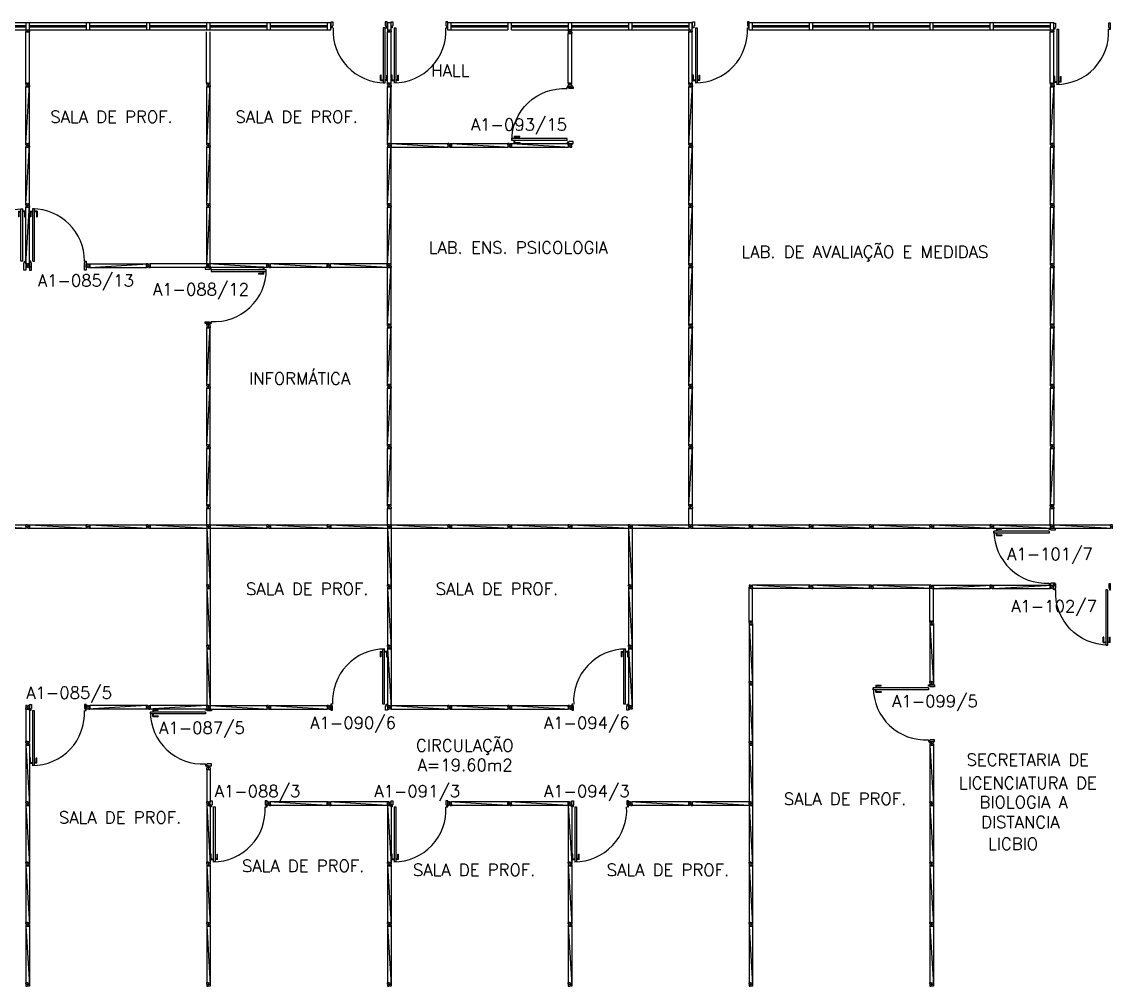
# Model space of a CAD drawing. Header units: millimetres. Extents: x 2641 to 2879, y 1208 to 1302.
# Drawn here: x 2737.93 to 2755.93, y 1220.89 to 1236.9 of the extents above; entities that cross this region are included whole.
import ezdxf
from ezdxf.enums import TextEntityAlignment as Align

# ---------------------------------------------------------------- set-up
doc = ezdxf.new("R2010")
doc.units = ezdxf.units.MM
for name, color, linetype in [('AREA', 2, 'Continuous'), ('DIV', 2, 'Continuous'), ('TEXTO', 2, 'Continuous'), ('TEXTO-ENDEREÇO', 2, 'Continuous')]:
    doc.layers.add(name, color=color, linetype=linetype)
doc.styles.add('UNB-100', font='simplex.shx', dxfattribs={"height": 0.2})
doc.styles.add('UNB-100-1', font='simplex.shx', dxfattribs={"height": 0.2})

# ---------------------------------------------------------------- blocks, each defined once
blk = doc.blocks.new('PDV2D-SLS')
at = {"layer": 'DIV'}
for p, q in [((0.03, 0.05), (0.06, 0.05)), ((0.03, 0.035), (0.03, 0.05)), ((0.03, -0.035), (0.03, 0.035)), ((0.06, 0.05), (0.06, -0.02)), ((0.941, 0.05), (0.941, -0.02)), ((0.971, 0.05), (0.941, 0.05)), ((0.971, 0.035), (0.971, 0.05)), ((0.971, -0.035), (0.971, 0.035)), ((0.03, -0.05), (0.03, -0.035)), ((0.05, -0.05), (0.03, -0.05)), ((0.05, -0.02), (0.06, -0.02)), ((0.05, -0.02), (0.05, -0.05)), ((0.079, -0.05), (0.109, -0.05)), ((0.079, -0.05), (0.079, -0.965)), ((0.109, -0.05), (0.109, -0.965)), ((0.951, -0.02), (0.941, -0.02)), ((0.951, -0.02), (0.951, -0.05)), ((0.951, -0.05), (0.971, -0.05)), ((0.971, -0.05), (0.971, -0.035)), ((0.036, -0.925), (0.036, -0.835)), ((0.046, -0.835), (0.036, -0.835)), ((0.046, -0.915), (0.046, -0.835)), ((0.141, -0.915), (0.141, -0.835)), ((0.141, -0.835), (0.151, -0.835)), ((0.151, -0.925), (0.151, -0.835)), ((0.036, -0.925), (0.076, -0.925)), ((0.046, -0.915), (0.076, -0.915)), ((0.109, -0.965), (0.079, -0.965)), ((0.141, -0.915), (0.111, -0.915)), ((0.151, -0.925), (0.111, -0.925))]:
    blk.add_line(p, q, dxfattribs=at)
blk.add_arc((0.076, -0.1), 0.865, 270, 3.3214, dxfattribs=at)
blk = doc.blocks.new('DIVMT-SLS')
for p, q in [((-0.03, 0.03), (-0.03, 0.006)), ((-0.008, 0.03), (-0.03, 0.03)), ((-0.0185, 0.006), (-0.03, 0.006)), ((-0.0185, -0.006), (-0.0185, 0.006)), ((-0.008, 0.03), (-0.008, 0.02)), ((-0.008, 0.02), (0.008, 0.02)), ((-0.0051, 0), (0.0051, 0)), ((0.0051, 0), (-0.0051, 0)), ((-0.0051, 0), (0.0051, 0)), ((0.97, -0.03), (0, 0.03)), ((0, -0.0051), (0, 0.0051)), ((0, 0.0051), (0, -0.0051)), ((0.008, 0.03), (0.008, 0.02)), ((0.008, 0.03), (0.03, 0.03)), ((0.0205, 0.006), (0.03, 0.006)), ((0.0205, -0.006), (0.0205, 0.006)), ((0.0205, 0.006), (0.0205, -0.006)), ((0.0205, 0.006), (0.03, 0.006)), ((0.97, 0.03), (0.03, 0.03)), ((0.03, 0.006), (0.03, 0.03)), ((0.03, -0.03), (0.03, 0.03)), ((0.03, -0.005), (0.03, 0.005)), ((0.97, 0.03), (0.97, 0.009)), ((0.97, 0.009), (0.97, 0.027)), ((0.9795, 0.006), (0.97, 0.006)), ((0.97, -0.005), (0.97, 0.005)), ((0.9795, 0.006), (0.9795, -0.006)), ((1.0051, 0), (0.9949, 0)), ((1, 0.0051), (1, -0.0051)), ((-0.0185, -0.006), (-0.03, -0.006)), ((-0.03, -0.03), (-0.03, -0.006)), ((-0.008, -0.03), (-0.03, -0.03)), ((-0.008, -0.03), (-0.008, -0.02)), ((-0.008, -0.02), (0.008, -0.02)), ((0.008, -0.03), (0.008, -0.02)), ((0.008, -0.03), (0.03, -0.03)), ((0.0205, -0.006), (0.03, -0.006)), ((0.0205, -0.006), (0.03, -0.006)), ((0.03, -0.006), (0.03, -0.03)), ((0.97, -0.03), (0.03, -0.03)), ((0.9795, -0.006), (0.97, -0.006)), ((0.97, -0.009), (0.97, -0.027))]:
    blk.add_line(p, q)
blk = doc.blocks.new('PDV1E-SLS')
at = {"layer": 'DIV'}
for p, q in [((-0.94, 0.075), (-0.91, 0.075)), ((-0.94, 0.06), (-0.94, 0.075)), ((-0.94, -0.06), (-0.94, 0.06)), ((-0.91, 0.075), (-0.91, -0.045)), ((0, 0.075), (-0.03, 0.075)), ((-0.03, 0.075), (-0.03, -0.045)), ((0, 0.06), (0, 0.075)), ((0, -0.06), (0, 0.06)), ((0, 0), (0.012, 0)), ((-0.94, -0.075), (-0.94, -0.06)), ((-0.92, -0.075), (-0.94, -0.075)), ((-0.92, -0.045), (-0.92, -0.075)), ((-0.92, -0.045), (-0.91, -0.045)), ((-0.082, -0.075), (-0.082, -0.94)), ((-0.052, -0.075), (-0.082, -0.075)), ((-0.052, -0.075), (-0.052, -0.94)), ((-0.02, -0.045), (-0.03, -0.045)), ((-0.02, -0.045), (-0.02, -0.075)), ((-0.02, -0.075), (0, -0.075)), ((0, -0.075), (0, -0.06)), ((-0.114, -0.81), (-0.124, -0.81)), ((-0.124, -0.9), (-0.124, -0.81)), ((-0.124, -0.9), (-0.084, -0.9)), ((-0.114, -0.89), (-0.114, -0.81)), ((-0.114, -0.89), (-0.084, -0.89)), ((-0.019, -0.89), (-0.049, -0.89)), ((-0.009, -0.9), (-0.049, -0.9)), ((-0.019, -0.81), (-0.009, -0.81)), ((-0.019, -0.89), (-0.019, -0.81)), ((-0.009, -0.9), (-0.009, -0.81)), ((-0.082, -0.94), (-0.052, -0.94))]:
    blk.add_line(p, q, dxfattribs=at)
blk.add_arc((-0.048, -0.075), 0.865, 180, 270, dxfattribs=at)
blk = doc.blocks.new('MTINI-SLS')
for p, q in [((-0.005, 0), (0.005, 0)), ((0, 0.001), (0, 0.02)), ((0.008, 0.02), (0, 0.02)), ((0, -0.005), (0, 0.005)), ((0, -0.02), (0, 0.001)), ((0.008, 0.03), (0.03, 0.03)), ((0.008, 0.03), (0.008, 0.02)), ((0.02, 0.006), (0.02, -0.006)), ((0.02, 0.006), (0.03, 0.006)), ((0.02, -0.004), (0.02, 0.004)), ((0.023, 0.006), (0.03, 0.006)), ((0.03, 0.006), (0.03, 0.03)), ((0, -0.02), (0.008, -0.02)), ((0.008, -0.03), (0.008, -0.02)), ((0.008, -0.03), (0.03, -0.03)), ((0.02, -0.006), (0.03, -0.006)), ((0.023, -0.006), (0.03, -0.006)), ((0.03, -0.006), (0.03, -0.03))]:
    blk.add_line(p, q)
blk = doc.blocks.new('MTT-SLS')
for p, q in [((-0.008, 0.03), (-0.03, 0.03)), ((-0.03, 0.03), (-0.03, 0.006)), ((-0.0185, 0.006), (-0.03, 0.006)), ((-0.0185, -0.006), (-0.0185, 0.006)), ((-0.008, 0.03), (-0.008, 0.02)), ((-0.008, 0.02), (0.008, 0.02)), ((-0.0051, 0), (0.0051, 0)), ((0, -0.0051), (0, 0.0051)), ((0.008, 0.03), (0.03, 0.03)), ((0.008, 0.03), (0.008, 0.02)), ((0.0205, -0.006), (0.0205, 0.006)), ((0.0205, 0.006), (0.03, 0.006)), ((0.03, 0.006), (0.03, 0.03)), ((-0.03, -0.03), (-0.03, -0.006)), ((-0.0185, -0.006), (-0.03, -0.006)), ((-0.008, -0.03), (-0.03, -0.03)), ((-0.008, -0.02), (0.008, -0.02)), ((-0.008, -0.03), (-0.008, -0.02)), ((0.008, -0.03), (0.008, -0.02)), ((0.008, -0.03), (0.03, -0.03)), ((0.0205, -0.006), (0.03, -0.006)), ((0.03, -0.006), (0.03, -0.03))]:
    blk.add_line(p, q)
blk = doc.blocks.new('PDV2E-SLS')
at = {"layer": 'DIV'}
for p, q in [((0.023, 0.925), (0.063, 0.925)), ((0.023, 0.925), (0.023, 0.835)), ((0.033, 0.915), (0.063, 0.915)), ((0.033, 0.915), (0.033, 0.835)), ((0.065, 0.05), (0.065, 0.965)), ((0.095, 0.965), (0.065, 0.965)), ((0.095, 0.05), (0.095, 0.965)), ((0.138, 0.925), (0.097, 0.925)), ((0.128, 0.915), (0.097, 0.915)), ((0.128, 0.915), (0.128, 0.835)), ((0.138, 0.925), (0.138, 0.835)), ((0.033, 0.835), (0.023, 0.835)), ((0.128, 0.835), (0.137, 0.835)), ((0.049, 0.05), (0.029, 0.05)), ((0.029, 0.05), (0.029, 0.035)), ((0.029, 0.035), (0.029, -0.035)), ((0.049, 0.02), (0.049, 0.05)), ((0.049, 0.02), (0.059, 0.02)), ((0.059, -0.05), (0.059, 0.02)), ((0.065, 0.05), (0.095, 0.05)), ((0.928, -0.05), (0.928, 0.02)), ((0.938, 0.02), (0.928, 0.02)), ((0.938, 0.05), (0.958, 0.05)), ((0.938, 0.02), (0.938, 0.05)), ((0.958, 0.05), (0.958, 0.035)), ((0.958, 0.035), (0.958, -0.035)), ((0.029, -0.035), (0.029, -0.05)), ((0.029, -0.05), (0.059, -0.05)), ((0.958, -0.05), (0.928, -0.05)), ((0.958, -0.035), (0.958, -0.05))]:
    blk.add_line(p, q, dxfattribs=at)
blk.add_arc((0.062, 0.1), 0.865, 356.6786, 90, dxfattribs=at)
blk = doc.blocks.new('DIV-SLS')
for p, q in [((-0.0051, 0), (0.0051, 0)), ((0, -0.0051), (0, 0.0051)), ((0.0205, 0.006), (0.03, 0.006)), ((0.0205, -0.006), (0.0205, 0.006)), ((0.03, 0.03), (0.97, 0.03)), ((0.03, 0.03), (0.03, -0.03)), ((0.03, 0.009), (0.03, 0.027)), ((0.03, 0.005), (0.03, -0.005)), ((0.97, 0.03), (0.97, -0.03)), ((0.9795, 0.006), (0.97, 0.006)), ((0.97, 0.005), (0.97, -0.005)), ((0.9795, -0.006), (0.9795, 0.006)), ((1.0051, 0), (0.9949, 0)), ((0.9949, 0), (1.0051, 0)), ((1, -0.0051), (1, 0.0051)), ((0.0205, -0.006), (0.03, -0.006)), ((0.03, -0.03), (0.03, -0.009)), ((0.03, -0.009), (0.03, -0.027)), ((0.03, -0.03), (0.97, -0.03)), ((0.9795, -0.006), (0.97, -0.006))]:
    blk.add_line(p, q)
blk = doc.blocks.new('A$C4C62615A')
at = {"layer": 'DIV'}
for p, q in [((0, 0.038), (0, 0.06)), ((0.024, 0.06), (0, 0.06)), ((0, 0.038), (0.01, 0.038)), ((0, 0.022), (0, 0)), ((0, 0.022), (0.01, 0.022)), ((0, 0), (0.024, 0)), ((0.01, 0.022), (0.01, 0.038)), ((0.024, 0.051), (0.024, 0.06)), ((0.024, 0.051), (0.024, 0.06)), ((0.024, 0.051), (0.036, 0.051)), ((0.036, 0.051), (0.024, 0.051)), ((0.036, 0.012), (0.024, 0.012)), ((0.024, 0.012), (0.024, 0)), ((0.025, 0.03), (0.035, 0.03)), ((0.035, 0.03), (0.025, 0.03)), ((0.03, 0.025), (0.03, 0.035)), ((0.03, 0.035), (0.03, 0.025)), ((0.03, 0.025), (0.03, 0.035)), ((0.036, 0.051), (0.036, 0.06)), ((0.036, 0.051), (0.036, 0.06)), ((0.036, 0.06), (0.06, 0.06)), ((0.036, 0.012), (0.036, 0)), ((0.06, 0), (0.036, 0)), ((0.05, 0.022), (0.05, 0.038)), ((0.06, 0.038), (0.05, 0.038)), ((0.06, 0.022), (0.05, 0.022)), ((0.06, 0.038), (0.06, 0.06)), ((0.06, 0.022), (0.06, 0))]:
    blk.add_line(p, q, dxfattribs=at)

msp = doc.modelspace()

# ---------------------------------------------------------------- linework, layer by layer
msp.add_line((2747.002, 1236.705), (2747.062, 1236.705))
at = {"layer": 'DIV'}
for p, q in [((2738.002, 1236.885), (2737.062, 1236.885)), ((2738.002, 1236.831), (2737.062, 1236.831)), ((2737.062, 1236.819), (2738.002, 1236.819)), ((2738.002, 1236.885), (2738.002, 1236.766)), ((2738.062, 1236.885), (2738.002, 1236.885)), ((2738.002, 1236.885), (2738.002, 1236.766)), ((2738.062, 1236.885), (2738.002, 1236.885)), ((2739.002, 1236.885), (2738.062, 1236.885)), ((2738.062, 1236.765), (2738.062, 1236.885)), ((2738.062, 1236.765), (2738.062, 1236.885)), ((2739.002, 1236.831), (2738.062, 1236.831)), ((2738.062, 1236.819), (2739.002, 1236.819)), ((2739.002, 1236.885), (2739.002, 1236.766)), ((2739.062, 1236.885), (2739.002, 1236.885)), ((2739.002, 1236.885), (2739.002, 1236.766)), ((2739.062, 1236.885), (2739.002, 1236.885)), ((2740.002, 1236.885), (2739.062, 1236.885)), ((2739.062, 1236.765), (2739.062, 1236.885)), ((2739.062, 1236.765), (2739.062, 1236.885)), ((2740.002, 1236.831), (2739.062, 1236.831)), ((2739.062, 1236.819), (2740.002, 1236.819)), ((2740.002, 1236.885), (2740.002, 1236.766)), ((2740.062, 1236.885), (2740.002, 1236.885)), ((2740.002, 1236.885), (2740.002, 1236.766)), ((2740.062, 1236.885), (2740.002, 1236.885)), ((2741.002, 1236.885), (2740.062, 1236.885)), ((2740.062, 1236.765), (2740.062, 1236.885)), ((2740.062, 1236.765), (2740.062, 1236.885)), ((2741.002, 1236.831), (2740.062, 1236.831)), ((2740.062, 1236.819), (2741.002, 1236.819)), ((2741.002, 1236.885), (2741.002, 1236.766)), ((2741.062, 1236.885), (2741.002, 1236.885)), ((2741.002, 1236.885), (2741.002, 1236.766)), ((2741.062, 1236.885), (2741.002, 1236.885)), ((2742.002, 1236.885), (2741.062, 1236.885)), ((2741.062, 1236.765), (2741.062, 1236.885)), ((2741.062, 1236.765), (2741.062, 1236.885)), ((2742.002, 1236.831), (2741.062, 1236.831)), ((2741.062, 1236.819), (2742.002, 1236.819)), ((2742.002, 1236.885), (2742.002, 1236.766)), ((2742.062, 1236.885), (2742.002, 1236.885)), ((2742.002, 1236.885), (2742.002, 1236.766)), ((2742.062, 1236.885), (2742.002, 1236.885)), ((2743.002, 1236.885), (2742.062, 1236.885)), ((2742.062, 1236.765), (2742.062, 1236.885)), ((2742.062, 1236.765), (2742.062, 1236.885)), ((2743.002, 1236.831), (2742.062, 1236.831)), ((2742.062, 1236.819), (2743.002, 1236.819)), ((2743.002, 1236.885), (2743.002, 1236.766)), ((2743.062, 1236.885), (2743.002, 1236.885)), ((2743.002, 1236.885), (2743.002, 1236.766)), ((2743.062, 1236.885), (2743.002, 1236.885)), ((2743.062, 1236.765), (2743.062, 1236.885)), ((2743.062, 1236.765), (2743.062, 1236.885)), ((2744.002, 1236.885), (2744.002, 1236.766)), ((2744.062, 1236.885), (2744.002, 1236.885)), ((2744.002, 1236.885), (2744.002, 1236.766)), ((2744.062, 1236.885), (2744.002, 1236.885)), ((2744.062, 1236.765), (2744.062, 1236.885)), ((2744.062, 1236.765), (2744.062, 1236.885)), ((2745.002, 1236.885), (2745.002, 1236.766)), ((2745.062, 1236.885), (2745.002, 1236.885)), ((2745.002, 1236.885), (2745.002, 1236.766)), ((2745.062, 1236.885), (2745.002, 1236.885)), ((2746.002, 1236.885), (2745.062, 1236.885)), ((2745.062, 1236.765), (2745.062, 1236.885)), ((2745.062, 1236.765), (2745.062, 1236.885)), ((2746.002, 1236.831), (2745.062, 1236.831)), ((2745.062, 1236.819), (2746.002, 1236.819)), ((2746.002, 1236.885), (2746.002, 1236.766)), ((2746.062, 1236.885), (2746.002, 1236.885)), ((2746.002, 1236.885), (2746.002, 1236.766)), ((2746.062, 1236.885), (2746.002, 1236.885)), ((2747.002, 1236.885), (2746.062, 1236.885)), ((2746.062, 1236.765), (2746.062, 1236.885)), ((2746.062, 1236.765), (2746.062, 1236.885)), ((2747.002, 1236.831), (2746.062, 1236.831)), ((2746.062, 1236.819), (2747.002, 1236.819)), ((2747.002, 1236.885), (2747.002, 1236.766)), ((2747.062, 1236.885), (2747.002, 1236.885)), ((2747.002, 1236.885), (2747.002, 1236.766)), ((2747.062, 1236.885), (2747.002, 1236.885)), ((2748.002, 1236.885), (2747.062, 1236.885)), ((2747.062, 1236.765), (2747.062, 1236.885)), ((2747.062, 1236.765), (2747.062, 1236.885)), ((2748.002, 1236.831), (2747.062, 1236.831)), ((2747.062, 1236.819), (2748.002, 1236.819)), ((2748.002, 1236.885), (2748.002, 1236.766)), ((2748.062, 1236.885), (2748.002, 1236.885)), ((2748.002, 1236.885), (2748.002, 1236.766)), ((2748.062, 1236.885), (2748.002, 1236.885)), ((2749.002, 1236.885), (2748.062, 1236.885)), ((2748.062, 1236.765), (2748.062, 1236.885)), ((2748.062, 1236.765), (2748.062, 1236.885)), ((2749.002, 1236.831), (2748.062, 1236.831)), ((2748.062, 1236.819), (2749.002, 1236.819)), ((2749.002, 1236.885), (2749.002, 1236.766)), ((2749.062, 1236.885), (2749.002, 1236.885)), ((2749.002, 1236.885), (2749.002, 1236.766)), ((2749.062, 1236.885), (2749.002, 1236.885)), ((2749.062, 1236.765), (2749.062, 1236.885)), ((2749.062, 1236.765), (2749.062, 1236.885)), ((2750.002, 1236.885), (2750.002, 1236.766)), ((2750.062, 1236.885), (2750.002, 1236.885)), ((2750.002, 1236.885), (2750.002, 1236.766)), ((2750.062, 1236.885), (2750.002, 1236.885)), ((2751.002, 1236.885), (2750.062, 1236.885)), ((2750.062, 1236.765), (2750.062, 1236.885)), ((2750.062, 1236.765), (2750.062, 1236.885)), ((2751.002, 1236.831), (2750.062, 1236.831)), ((2750.062, 1236.819), (2751.002, 1236.819)), ((2751.002, 1236.885), (2751.002, 1236.766)), ((2751.062, 1236.885), (2751.002, 1236.885)), ((2751.002, 1236.885), (2751.002, 1236.766)), ((2751.062, 1236.885), (2751.002, 1236.885)), ((2752.002, 1236.885), (2751.062, 1236.885)), ((2751.062, 1236.765), (2751.062, 1236.885)), ((2751.062, 1236.765), (2751.062, 1236.885)), ((2752.002, 1236.831), (2751.062, 1236.831)), ((2751.062, 1236.819), (2752.002, 1236.819)), ((2752.002, 1236.885), (2752.002, 1236.766)), ((2752.062, 1236.885), (2752.002, 1236.885)), ((2752.002, 1236.885), (2752.002, 1236.766)), ((2752.062, 1236.885), (2752.002, 1236.885)), ((2753.002, 1236.885), (2752.062, 1236.885)), ((2752.062, 1236.765), (2752.062, 1236.885)), ((2752.062, 1236.765), (2752.062, 1236.885)), ((2753.002, 1236.831), (2752.062, 1236.831)), ((2752.062, 1236.819), (2753.002, 1236.819)), ((2753.002, 1236.885), (2753.002, 1236.766)), ((2753.062, 1236.885), (2753.002, 1236.885)), ((2753.002, 1236.885), (2753.002, 1236.766)), ((2753.062, 1236.885), (2753.002, 1236.885)), ((2754.002, 1236.885), (2753.062, 1236.885)), ((2753.062, 1236.765), (2753.062, 1236.885)), ((2753.062, 1236.765), (2753.062, 1236.885)), ((2754.002, 1236.831), (2753.062, 1236.831)), ((2753.062, 1236.819), (2754.002, 1236.819)), ((2754.002, 1236.885), (2754.002, 1236.766)), ((2754.062, 1236.885), (2754.002, 1236.885)), ((2754.002, 1236.885), (2754.002, 1236.766)), ((2754.062, 1236.885), (2754.002, 1236.885)), ((2755.002, 1236.885), (2754.062, 1236.885)), ((2754.062, 1236.765), (2754.062, 1236.885)), ((2754.062, 1236.765), (2754.062, 1236.885)), ((2755.002, 1236.831), (2754.062, 1236.831)), ((2754.062, 1236.819), (2755.002, 1236.819)), ((2755.002, 1236.885), (2755.002, 1236.766)), ((2755.062, 1236.885), (2755.002, 1236.885)), ((2755.002, 1236.885), (2755.002, 1236.766)), ((2755.062, 1236.885), (2755.002, 1236.885)), ((2755.062, 1236.765), (2755.062, 1236.885)), ((2755.062, 1236.765), (2755.062, 1236.885)), ((2737.062, 1236.765), (2738.002, 1236.765)), ((2738.002, 1236.765), (2738.062, 1236.765)), ((2738.002, 1236.765), (2738.062, 1236.765)), ((2738.002, 1236.765), (2738.062, 1236.765)), ((2738.002, 1236.765), (2738.062, 1236.765)), ((2738.002, 1236.765), (2738.062, 1236.765)), ((2738.002, 1236.765), (2738.062, 1236.765)), ((2738.002, 1236.735), (2738.062, 1236.735)), ((2738.002, 1235.882), (2738.002, 1236.735)), ((2738.026, 1236.745), (2738.026, 1236.735)), ((2738.038, 1236.745), (2738.026, 1236.745)), ((2738.027, 1236.735), (2738.037, 1236.735)), ((2738.038, 1236.745), (2738.038, 1236.735)), ((2738.062, 1236.765), (2739.002, 1236.765)), ((2738.062, 1235.882), (2738.062, 1236.735)), ((2739.002, 1236.765), (2739.062, 1236.765)), ((2739.002, 1236.765), (2739.062, 1236.765)), ((2739.002, 1236.765), (2739.062, 1236.765)), ((2739.062, 1236.765), (2740.002, 1236.765)), ((2740.002, 1236.765), (2740.062, 1236.765)), ((2740.002, 1236.765), (2740.062, 1236.765)), ((2740.002, 1236.765), (2740.062, 1236.765)), ((2740.062, 1236.765), (2741.002, 1236.765)), ((2741.002, 1236.765), (2741.062, 1236.765)), ((2741.002, 1236.765), (2741.062, 1236.765)), ((2741.002, 1236.765), (2741.062, 1236.765)), ((2741.002, 1235.882), (2741.002, 1236.735)), ((2741.062, 1236.765), (2742.002, 1236.765)), ((2741.062, 1235.882), (2741.062, 1236.735)), ((2742.002, 1236.765), (2742.062, 1236.765)), ((2742.002, 1236.765), (2742.062, 1236.765)), ((2742.002, 1236.765), (2742.062, 1236.765)), ((2742.062, 1236.765), (2743.002, 1236.765)), ((2743.002, 1236.765), (2743.062, 1236.765)), ((2743.002, 1236.765), (2743.062, 1236.765)), ((2743.002, 1236.765), (2743.062, 1236.765)), ((2744.002, 1236.765), (2744.062, 1236.765)), ((2744.002, 1236.765), (2744.062, 1236.765)), ((2744.002, 1236.765), (2744.062, 1236.765)), ((2744.002, 1236.765), (2744.062, 1236.765)), ((2744.002, 1236.765), (2744.062, 1236.765)), ((2744.002, 1236.765), (2744.062, 1236.765)), ((2744.002, 1236.735), (2744.062, 1236.735)), ((2744.002, 1235.882), (2744.002, 1236.735)), ((2744.026, 1236.745), (2744.026, 1236.735)), ((2744.038, 1236.745), (2744.026, 1236.745)), ((2744.027, 1236.735), (2744.037, 1236.735)), ((2744.038, 1236.745), (2744.038, 1236.735)), ((2744.062, 1235.882), (2744.062, 1236.735)), ((2745.002, 1236.765), (2745.062, 1236.765)), ((2745.002, 1236.765), (2745.062, 1236.765)), ((2745.002, 1236.765), (2745.062, 1236.765)), ((2745.062, 1236.765), (2746.002, 1236.765)), ((2746.062, 1236.765), (2747.002, 1236.765)), ((2747.002, 1236.765), (2747.026, 1236.765)), ((2747.002, 1236.743), (2747.002, 1236.765)), ((2747.062, 1236.765), (2747.002, 1236.765)), ((2747.062, 1236.765), (2747.002, 1236.765)), ((2747.002, 1236.765), (2747.062, 1236.765)), ((2747.002, 1236.765), (2747.062, 1236.765)), ((2747.002, 1236.765), (2747.062, 1236.765)), ((2747.002, 1236.743), (2747.012, 1236.743)), ((2747.002, 1236.727), (2747.002, 1236.705)), ((2747.002, 1236.727), (2747.012, 1236.727)), ((2747.026, 1236.705), (2747.002, 1236.705)), ((2747.002, 1235.883), (2747.002, 1236.705)), ((2747.012, 1236.743), (2747.012, 1236.727)), ((2747.026, 1236.754), (2747.026, 1236.765)), ((2747.026, 1236.754), (2747.038, 1236.754)), ((2747.037, 1236.735), (2747.026, 1236.735)), ((2747.026, 1236.735), (2747.037, 1236.735)), ((2747.026, 1236.715), (2747.026, 1236.705)), ((2747.038, 1236.715), (2747.026, 1236.715)), ((2747.026, 1236.715), (2747.026, 1236.705)), ((2747.026, 1236.715), (2747.038, 1236.715)), ((2747.027, 1236.705), (2747.037, 1236.705)), ((2747.032, 1236.74), (2747.032, 1236.73)), ((2747.032, 1236.73), (2747.032, 1236.74)), ((2747.032, 1236.74), (2747.032, 1236.73)), ((2747.062, 1236.765), (2747.038, 1236.765)), ((2747.038, 1236.754), (2747.038, 1236.765)), ((2747.038, 1236.715), (2747.038, 1236.705)), ((2747.038, 1236.715), (2747.038, 1236.705)), ((2747.038, 1236.705), (2747.062, 1236.705)), ((2747.052, 1236.743), (2747.052, 1236.727)), ((2747.062, 1236.743), (2747.052, 1236.743)), ((2747.062, 1236.727), (2747.052, 1236.727)), ((2747.062, 1236.743), (2747.062, 1236.765)), ((2747.062, 1236.765), (2748.002, 1236.765)), ((2747.062, 1236.727), (2747.062, 1236.705)), ((2747.062, 1235.883), (2747.062, 1236.705)), ((2748.002, 1236.765), (2748.062, 1236.765)), ((2748.002, 1236.765), (2748.062, 1236.765)), ((2748.002, 1236.765), (2748.062, 1236.765)), ((2748.062, 1236.765), (2749.002, 1236.765)), ((2749.002, 1236.765), (2749.062, 1236.765)), ((2749.002, 1236.765), (2749.062, 1236.765)), ((2749.002, 1236.765), (2749.062, 1236.765)), ((2749.002, 1236.765), (2749.062, 1236.765)), ((2749.002, 1236.765), (2749.062, 1236.765)), ((2749.002, 1236.765), (2749.062, 1236.765)), ((2749.002, 1236.765), (2749.062, 1236.765)), ((2749.002, 1236.765), (2749.062, 1236.765)), ((2749.002, 1236.765), (2749.062, 1236.765)), ((2749.002, 1236.735), (2749.062, 1236.735)), ((2749.002, 1235.882), (2749.002, 1236.735)), ((2749.026, 1236.745), (2749.026, 1236.735)), ((2749.038, 1236.745), (2749.026, 1236.745)), ((2749.027, 1236.735), (2749.037, 1236.735)), ((2749.038, 1236.745), (2749.038, 1236.735)), ((2749.062, 1235.882), (2749.062, 1236.735)), ((2750.002, 1236.765), (2750.062, 1236.765)), ((2750.002, 1236.765), (2750.062, 1236.765)), ((2750.002, 1236.765), (2750.062, 1236.765)), ((2750.062, 1236.765), (2751.002, 1236.765)), ((2751.002, 1236.765), (2751.062, 1236.765)), ((2751.002, 1236.765), (2751.062, 1236.765)), ((2751.002, 1236.765), (2751.062, 1236.765)), ((2751.062, 1236.765), (2752.002, 1236.765)), ((2752.002, 1236.765), (2752.062, 1236.765)), ((2752.002, 1236.765), (2752.062, 1236.765)), ((2752.002, 1236.765), (2752.062, 1236.765)), ((2752.002, 1236.765), (2752.062, 1236.765)), ((2752.002, 1236.765), (2752.062, 1236.765)), ((2752.002, 1236.765), (2752.062, 1236.765)), ((2752.062, 1236.765), (2753.002, 1236.765)), ((2753.002, 1236.765), (2753.062, 1236.765)), ((2753.002, 1236.765), (2753.062, 1236.765)), ((2753.002, 1236.765), (2753.062, 1236.765)), ((2753.062, 1236.765), (2754.002, 1236.765)), ((2754.002, 1236.765), (2754.062, 1236.765)), ((2754.002, 1236.765), (2754.062, 1236.765)), ((2754.002, 1236.765), (2754.062, 1236.765)), ((2754.062, 1236.765), (2755.002, 1236.765)), ((2755.002, 1236.765), (2755.062, 1236.765)), ((2755.002, 1236.765), (2755.062, 1236.765)), ((2755.002, 1236.765), (2755.062, 1236.765)), ((2755.002, 1236.735), (2755.062, 1236.735)), ((2755.002, 1235.882), (2755.002, 1236.735)), ((2755.026, 1236.745), (2755.026, 1236.735)), ((2755.038, 1236.745), (2755.026, 1236.745)), ((2755.027, 1236.735), (2755.037, 1236.735)), ((2755.038, 1236.745), (2755.038, 1236.735)), ((2755.062, 1235.882), (2755.062, 1236.735)), ((2738.002, 1235.882), (2738.062, 1235.882)), ((2738.023, 1235.882), (2738.005, 1235.882)), ((2738.026, 1235.872), (2738.026, 1235.882)), ((2738.027, 1235.882), (2738.037, 1235.882)), ((2738.038, 1235.872), (2738.038, 1235.882)), ((2738.041, 1235.882), (2738.059, 1235.882)), ((2738.062, 1235.882), (2738.041, 1235.882)), ((2741.002, 1235.882), (2741.062, 1235.882)), ((2741.023, 1235.882), (2741.005, 1235.882)), ((2741.026, 1235.872), (2741.026, 1235.882)), ((2741.027, 1235.882), (2741.037, 1235.882)), ((2741.038, 1235.872), (2741.038, 1235.882)), ((2741.062, 1235.882), (2741.041, 1235.882)), ((2741.041, 1235.882), (2741.059, 1235.882)), ((2744.002, 1235.882), (2744.062, 1235.882)), ((2744.023, 1235.882), (2744.005, 1235.882)), ((2744.026, 1235.872), (2744.026, 1235.882)), ((2744.027, 1235.882), (2744.037, 1235.882)), ((2744.038, 1235.872), (2744.038, 1235.882)), ((2744.041, 1235.882), (2744.059, 1235.882)), ((2744.062, 1235.882), (2744.041, 1235.882)), ((2747.023, 1235.883), (2747.005, 1235.883)), ((2747.026, 1235.874), (2747.026, 1235.883)), ((2747.027, 1235.883), (2747.037, 1235.883)), ((2747.038, 1235.874), (2747.038, 1235.883)), ((2747.062, 1235.883), (2747.041, 1235.883)), ((2747.041, 1235.883), (2747.059, 1235.883)), ((2749.002, 1235.882), (2749.062, 1235.882)), ((2749.023, 1235.882), (2749.005, 1235.882)), ((2749.026, 1235.872), (2749.026, 1235.882)), ((2749.027, 1235.882), (2749.037, 1235.882)), ((2749.038, 1235.872), (2749.038, 1235.882)), ((2749.041, 1235.882), (2749.059, 1235.882)), ((2749.062, 1235.882), (2749.041, 1235.882)), ((2755.002, 1235.882), (2755.062, 1235.882)), ((2755.023, 1235.882), (2755.005, 1235.882)), ((2755.026, 1235.872), (2755.026, 1235.882)), ((2755.027, 1235.882), (2755.037, 1235.882)), ((2755.038, 1235.872), (2755.038, 1235.882)), ((2755.041, 1235.882), (2755.059, 1235.882)), ((2755.062, 1235.882), (2755.041, 1235.882)), ((2738.038, 1235.872), (2738.026, 1235.872)), ((2738.037, 1235.852), (2738.027, 1235.852)), ((2738.032, 1235.847), (2738.032, 1235.857)), ((2741.038, 1235.872), (2741.026, 1235.872)), ((2741.037, 1235.852), (2741.027, 1235.852)), ((2741.032, 1235.847), (2741.032, 1235.857)), ((2744.038, 1235.872), (2744.026, 1235.872)), ((2744.037, 1235.852), (2744.027, 1235.852)), ((2744.032, 1235.847), (2744.032, 1235.857)), ((2747.038, 1235.874), (2747.026, 1235.874)), ((2747.037, 1235.853), (2747.026, 1235.853)), ((2747.032, 1235.848), (2747.032, 1235.858)), ((2749.038, 1235.872), (2749.026, 1235.872)), ((2749.037, 1235.852), (2749.027, 1235.852)), ((2749.032, 1235.847), (2749.032, 1235.857)), ((2755.038, 1235.872), (2755.026, 1235.872)), ((2755.037, 1235.852), (2755.027, 1235.852)), ((2755.032, 1235.847), (2755.032, 1235.857)), ((2739.003, 1232.822), (2739.003, 1232.882)), ((2739.025, 1232.882), (2739.003, 1232.882)), ((2739.003, 1232.858), (2739.003, 1232.882)), ((2739.013, 1232.858), (2739.003, 1232.858)), ((2739.013, 1232.858), (2739.003, 1232.858)), ((2739.003, 1232.847), (2739.003, 1232.857)), ((2739.013, 1232.846), (2739.003, 1232.846)), ((2739.013, 1232.846), (2739.003, 1232.846)), ((2739.003, 1232.846), (2739.003, 1232.822)), ((2739.025, 1232.822), (2739.003, 1232.822)), ((2739.013, 1232.858), (2739.013, 1232.846)), ((2739.013, 1232.846), (2739.013, 1232.858)), ((2739.025, 1232.882), (2739.025, 1232.872)), ((2739.041, 1232.872), (2739.025, 1232.872)), ((2739.041, 1232.832), (2739.025, 1232.832)), ((2739.025, 1232.822), (2739.025, 1232.832)), ((2739.038, 1232.852), (2739.028, 1232.852)), ((2739.028, 1232.852), (2739.038, 1232.852)), ((2739.038, 1232.852), (2739.028, 1232.852)), ((2739.033, 1232.857), (2739.033, 1232.847)), ((2739.033, 1232.847), (2739.033, 1232.857)), ((2739.041, 1232.882), (2739.063, 1232.882)), ((2739.041, 1232.882), (2739.041, 1232.872)), ((2739.041, 1232.822), (2739.041, 1232.832)), ((2739.041, 1232.822), (2739.063, 1232.822)), ((2739.052, 1232.846), (2739.052, 1232.858)), ((2739.052, 1232.858), (2739.063, 1232.858)), ((2739.052, 1232.846), (2739.063, 1232.846)), ((2739.063, 1232.882), (2739.063, 1232.858)), ((2739.063, 1232.822), (2739.063, 1232.846)), ((2741.003, 1228.882), (2741.027, 1228.882)), ((2741.003, 1228.86), (2741.003, 1228.882)), ((2741.027, 1228.87), (2741.027, 1228.882)), ((2741.027, 1228.87), (2741.039, 1228.87)), ((2741.063, 1228.882), (2741.039, 1228.882)), ((2741.039, 1228.87), (2741.039, 1228.882)), ((2741.063, 1228.86), (2741.063, 1228.882)), ((2744.003, 1228.86), (2744.003, 1228.882)), ((2744.003, 1228.882), (2744.027, 1228.882)), ((2744.003, 1228.882), (2744.027, 1228.882)), ((2744.003, 1228.86), (2744.003, 1228.882)), ((2744.027, 1228.87), (2744.027, 1228.882)), ((2744.027, 1228.87), (2744.027, 1228.882)), ((2744.027, 1228.87), (2744.039, 1228.87)), ((2744.027, 1228.87), (2744.039, 1228.87)), ((2744.039, 1228.87), (2744.039, 1228.882)), ((2744.063, 1228.882), (2744.039, 1228.882)), ((2744.063, 1228.882), (2744.039, 1228.882)), ((2744.039, 1228.87), (2744.039, 1228.882)), ((2744.063, 1228.86), (2744.063, 1228.882)), ((2744.063, 1228.86), (2744.063, 1228.882)), ((2749.003, 1228.882), (2749.027, 1228.882)), ((2749.003, 1228.86), (2749.003, 1228.882)), ((2749.027, 1228.87), (2749.027, 1228.882)), ((2749.027, 1228.87), (2749.039, 1228.87)), ((2749.063, 1228.882), (2749.039, 1228.882)), ((2749.039, 1228.87), (2749.039, 1228.882)), ((2749.063, 1228.86), (2749.063, 1228.882)), ((2755.003, 1228.882), (2755.027, 1228.882)), ((2755.003, 1228.86), (2755.003, 1228.882)), ((2755.027, 1228.87), (2755.027, 1228.882)), ((2755.027, 1228.87), (2755.039, 1228.87)), ((2755.063, 1228.882), (2755.039, 1228.882)), ((2755.039, 1228.87), (2755.039, 1228.882)), ((2755.063, 1228.86), (2755.063, 1228.882)), ((2741.003, 1228.86), (2741.013, 1228.86)), ((2741.003, 1228.844), (2741.003, 1228.822)), ((2741.003, 1228.844), (2741.013, 1228.844)), ((2741.003, 1228.822), (2741.063, 1228.822)), ((2741.027, 1228.822), (2741.003, 1228.822)), ((2741.003, 1228.555), (2741.003, 1228.822)), ((2741.013, 1228.86), (2741.013, 1228.844)), ((2741.027, 1228.831), (2741.027, 1228.822)), ((2741.039, 1228.831), (2741.027, 1228.831)), ((2741.027, 1228.831), (2741.027, 1228.822)), ((2741.027, 1228.831), (2741.039, 1228.831)), ((2741.038, 1228.852), (2741.028, 1228.852)), ((2741.028, 1228.852), (2741.038, 1228.852)), ((2741.028, 1228.822), (2741.038, 1228.822)), ((2741.033, 1228.857), (2741.033, 1228.847)), ((2741.033, 1228.847), (2741.033, 1228.857)), ((2741.033, 1228.857), (2741.033, 1228.847)), ((2741.039, 1228.831), (2741.039, 1228.822)), ((2741.039, 1228.831), (2741.039, 1228.822)), ((2741.039, 1228.822), (2741.063, 1228.822)), ((2741.053, 1228.86), (2741.053, 1228.844)), ((2741.063, 1228.86), (2741.053, 1228.86)), ((2741.063, 1228.844), (2741.053, 1228.844)), ((2741.063, 1228.844), (2741.063, 1228.822)), ((2741.063, 1228.555), (2741.063, 1228.822)), ((2744.003, 1228.86), (2744.013, 1228.86)), ((2744.003, 1228.86), (2744.013, 1228.86)), ((2744.003, 1228.844), (2744.013, 1228.844)), ((2744.003, 1228.844), (2744.003, 1228.822)), ((2744.003, 1228.844), (2744.003, 1228.822)), ((2744.003, 1228.844), (2744.013, 1228.844)), ((2744.027, 1228.822), (2744.003, 1228.822)), ((2744.003, 1228.822), (2744.063, 1228.822)), ((2744.003, 1228.555), (2744.003, 1228.822)), ((2744.003, 1228.555), (2744.003, 1228.822)), ((2744.003, 1228.822), (2744.063, 1228.822)), ((2744.027, 1228.822), (2744.003, 1228.822)), ((2744.013, 1228.86), (2744.013, 1228.844)), ((2744.013, 1228.86), (2744.013, 1228.844)), ((2744.027, 1228.831), (2744.039, 1228.831)), ((2744.027, 1228.831), (2744.027, 1228.822)), ((2744.039, 1228.831), (2744.027, 1228.831)), ((2744.027, 1228.831), (2744.027, 1228.822)), ((2744.027, 1228.831), (2744.027, 1228.822)), ((2744.039, 1228.831), (2744.027, 1228.831)), ((2744.027, 1228.831), (2744.027, 1228.822)), ((2744.027, 1228.831), (2744.039, 1228.831)), ((2744.028, 1228.852), (2744.038, 1228.852)), ((2744.038, 1228.852), (2744.028, 1228.852)), ((2744.038, 1228.852), (2744.028, 1228.852)), ((2744.028, 1228.852), (2744.038, 1228.852)), ((2744.028, 1228.822), (2744.038, 1228.822)), ((2744.028, 1228.822), (2744.038, 1228.822)), ((2744.033, 1228.857), (2744.033, 1228.847)), ((2744.033, 1228.847), (2744.033, 1228.857)), ((2744.033, 1228.857), (2744.033, 1228.847)), ((2744.033, 1228.857), (2744.033, 1228.847)), ((2744.033, 1228.847), (2744.033, 1228.857)), ((2744.033, 1228.857), (2744.033, 1228.847)), ((2744.039, 1228.831), (2744.039, 1228.822)), ((2744.039, 1228.831), (2744.039, 1228.822)), ((2744.039, 1228.831), (2744.039, 1228.822)), ((2744.039, 1228.831), (2744.039, 1228.822)), ((2744.039, 1228.822), (2744.063, 1228.822)), ((2744.039, 1228.822), (2744.063, 1228.822)), ((2744.063, 1228.86), (2744.053, 1228.86)), ((2744.053, 1228.86), (2744.053, 1228.844)), ((2744.053, 1228.86), (2744.053, 1228.844)), ((2744.063, 1228.86), (2744.053, 1228.86)), ((2744.063, 1228.844), (2744.053, 1228.844)), ((2744.063, 1228.844), (2744.053, 1228.844)), ((2744.063, 1228.844), (2744.063, 1228.822)), ((2744.063, 1228.844), (2744.063, 1228.822)), ((2744.063, 1228.555), (2744.063, 1228.822)), ((2744.063, 1228.555), (2744.063, 1228.822)), ((2749.003, 1228.86), (2749.013, 1228.86)), ((2749.003, 1228.844), (2749.003, 1228.822)), ((2749.003, 1228.844), (2749.013, 1228.844)), ((2749.003, 1228.555), (2749.003, 1228.822)), ((2749.003, 1228.822), (2749.063, 1228.822)), ((2749.027, 1228.822), (2749.003, 1228.822)), ((2749.013, 1228.86), (2749.013, 1228.844)), ((2749.027, 1228.831), (2749.027, 1228.822)), ((2749.039, 1228.831), (2749.027, 1228.831)), ((2749.027, 1228.831), (2749.027, 1228.822)), ((2749.027, 1228.831), (2749.039, 1228.831)), ((2749.038, 1228.852), (2749.028, 1228.852)), ((2749.028, 1228.852), (2749.038, 1228.852)), ((2749.028, 1228.822), (2749.038, 1228.822)), ((2749.033, 1228.857), (2749.033, 1228.847)), ((2749.033, 1228.847), (2749.033, 1228.857)), ((2749.033, 1228.857), (2749.033, 1228.847)), ((2749.039, 1228.831), (2749.039, 1228.822)), ((2749.039, 1228.831), (2749.039, 1228.822)), ((2749.039, 1228.822), (2749.063, 1228.822)), ((2749.053, 1228.86), (2749.053, 1228.844)), ((2749.063, 1228.86), (2749.053, 1228.86)), ((2749.063, 1228.844), (2749.053, 1228.844)), ((2749.063, 1228.844), (2749.063, 1228.822)), ((2749.063, 1228.555), (2749.063, 1228.822)), ((2755.003, 1228.86), (2755.013, 1228.86)), ((2755.003, 1228.844), (2755.003, 1228.822)), ((2755.003, 1228.844), (2755.013, 1228.844)), ((2755.003, 1228.555), (2755.003, 1228.822)), ((2755.003, 1228.822), (2755.063, 1228.822)), ((2755.027, 1228.822), (2755.003, 1228.822)), ((2755.013, 1228.86), (2755.013, 1228.844)), ((2755.027, 1228.831), (2755.027, 1228.822)), ((2755.039, 1228.831), (2755.027, 1228.831)), ((2755.027, 1228.831), (2755.027, 1228.822)), ((2755.027, 1228.831), (2755.039, 1228.831)), ((2755.038, 1228.852), (2755.028, 1228.852)), ((2755.028, 1228.852), (2755.038, 1228.852)), ((2755.028, 1228.822), (2755.038, 1228.822)), ((2755.033, 1228.857), (2755.033, 1228.847)), ((2755.033, 1228.847), (2755.033, 1228.857)), ((2755.033, 1228.857), (2755.033, 1228.847)), ((2755.039, 1228.831), (2755.039, 1228.822)), ((2755.039, 1228.831), (2755.039, 1228.822)), ((2755.039, 1228.822), (2755.063, 1228.822)), ((2755.053, 1228.86), (2755.053, 1228.844)), ((2755.063, 1228.86), (2755.053, 1228.86)), ((2755.063, 1228.844), (2755.053, 1228.844)), ((2755.063, 1228.844), (2755.063, 1228.822)), ((2755.063, 1228.555), (2755.063, 1228.822)), ((2741.003, 1228.555), (2741.063, 1228.555)), ((2741.003, 1228.555), (2741.063, 1228.555)), ((2741.024, 1228.555), (2741.006, 1228.555)), ((2741.024, 1228.555), (2741.006, 1228.555)), ((2741.027, 1228.546), (2741.027, 1228.555)), ((2741.027, 1228.546), (2741.027, 1228.555)), ((2741.039, 1228.546), (2741.027, 1228.546)), ((2741.039, 1228.546), (2741.027, 1228.546)), ((2741.028, 1228.555), (2741.038, 1228.555)), ((2741.028, 1228.555), (2741.038, 1228.555)), ((2741.038, 1228.525), (2741.028, 1228.525)), ((2741.038, 1228.525), (2741.028, 1228.525)), ((2741.033, 1228.52), (2741.033, 1228.531)), ((2741.033, 1228.52), (2741.033, 1228.531)), ((2741.039, 1228.546), (2741.039, 1228.555)), ((2741.039, 1228.546), (2741.039, 1228.555)), ((2741.042, 1228.555), (2741.06, 1228.555)), ((2741.063, 1228.555), (2741.042, 1228.555)), ((2741.063, 1228.555), (2741.042, 1228.555)), ((2741.042, 1228.555), (2741.06, 1228.555)), ((2744.003, 1228.555), (2744.063, 1228.555)), ((2744.003, 1228.555), (2744.063, 1228.555)), ((2744.024, 1228.555), (2744.006, 1228.555)), ((2744.024, 1228.555), (2744.006, 1228.555)), ((2744.027, 1228.546), (2744.027, 1228.555)), ((2744.027, 1228.546), (2744.027, 1228.555)), ((2744.039, 1228.546), (2744.027, 1228.546)), ((2744.039, 1228.546), (2744.027, 1228.546)), ((2744.028, 1228.555), (2744.038, 1228.555)), ((2744.028, 1228.555), (2744.038, 1228.555)), ((2744.038, 1228.525), (2744.028, 1228.525)), ((2744.038, 1228.525), (2744.028, 1228.525)), ((2744.033, 1228.52), (2744.033, 1228.531)), ((2744.033, 1228.52), (2744.033, 1228.531)), ((2744.039, 1228.546), (2744.039, 1228.555)), ((2744.039, 1228.546), (2744.039, 1228.555)), ((2744.063, 1228.555), (2744.042, 1228.555)), ((2744.042, 1228.555), (2744.06, 1228.555)), ((2744.042, 1228.555), (2744.06, 1228.555)), ((2744.063, 1228.555), (2744.042, 1228.555)), ((2749.003, 1228.555), (2749.063, 1228.555)), ((2749.024, 1228.555), (2749.006, 1228.555)), ((2749.027, 1228.546), (2749.027, 1228.555)), ((2749.039, 1228.546), (2749.027, 1228.546)), ((2749.028, 1228.555), (2749.038, 1228.555)), ((2749.038, 1228.525), (2749.028, 1228.525)), ((2749.033, 1228.52), (2749.033, 1228.531)), ((2749.039, 1228.546), (2749.039, 1228.555)), ((2749.042, 1228.555), (2749.06, 1228.555)), ((2749.063, 1228.555), (2749.042, 1228.555)), ((2750.003, 1226.955), (2750.003, 1227.494)), ((2750.063, 1226.955), (2750.063, 1227.494)), ((2753.003, 1226.955), (2753.003, 1227.494)), ((2753.063, 1226.955), (2753.063, 1227.494)), ((2750.003, 1226.955), (2750.063, 1226.955)), ((2750.024, 1226.955), (2750.006, 1226.955)), ((2750.027, 1226.945), (2750.027, 1226.955)), ((2750.039, 1226.945), (2750.027, 1226.945)), ((2750.028, 1226.955), (2750.038, 1226.955)), ((2750.038, 1226.925), (2750.028, 1226.925)), ((2750.033, 1226.92), (2750.033, 1226.93)), ((2750.039, 1226.945), (2750.039, 1226.955)), ((2750.063, 1226.955), (2750.042, 1226.955)), ((2750.042, 1226.955), (2750.06, 1226.955)), ((2753.003, 1226.955), (2753.063, 1226.955)), ((2753.024, 1226.955), (2753.006, 1226.955)), ((2753.027, 1226.945), (2753.027, 1226.955)), ((2753.039, 1226.945), (2753.027, 1226.945)), ((2753.028, 1226.955), (2753.038, 1226.955)), ((2753.038, 1226.925), (2753.028, 1226.925)), ((2753.033, 1226.92), (2753.033, 1226.93)), ((2753.039, 1226.945), (2753.039, 1226.955)), ((2753.042, 1226.955), (2753.06, 1226.955)), ((2753.063, 1226.955), (2753.042, 1226.955)), ((2738.003, 1225.555), (2738.003, 1225.531)), ((2738.025, 1225.555), (2738.003, 1225.555)), ((2738.014, 1225.531), (2738.003, 1225.531)), ((2738.003, 1225.495), (2738.003, 1225.519)), ((2738.014, 1225.519), (2738.003, 1225.519)), ((2738.025, 1225.495), (2738.003, 1225.495)), ((2738.003, 1225.495), (2738.003, 1224.955)), ((2738.003, 1225.495), (2738.063, 1225.495)), ((2738.024, 1225.495), (2738.006, 1225.495)), ((2738.014, 1225.531), (2738.014, 1225.519)), ((2738.025, 1225.555), (2738.025, 1225.545)), ((2738.025, 1225.545), (2738.041, 1225.545)), ((2738.025, 1225.505), (2738.041, 1225.505)), ((2738.025, 1225.495), (2738.025, 1225.505)), ((2738.039, 1225.505), (2738.027, 1225.505)), ((2738.027, 1225.505), (2738.027, 1225.495)), ((2738.028, 1225.525), (2738.038, 1225.525)), ((2738.038, 1225.525), (2738.028, 1225.525)), ((2738.028, 1225.525), (2738.038, 1225.525)), ((2738.038, 1225.525), (2738.028, 1225.525)), ((2738.028, 1225.495), (2738.038, 1225.495)), ((2738.033, 1225.52), (2738.033, 1225.531)), ((2738.033, 1225.531), (2738.033, 1225.52)), ((2738.033, 1225.531), (2738.033, 1225.52)), ((2738.039, 1225.505), (2738.039, 1225.495)), ((2738.041, 1225.555), (2738.063, 1225.555)), ((2738.041, 1225.555), (2738.041, 1225.545)), ((2738.041, 1225.495), (2738.041, 1225.505)), ((2738.041, 1225.495), (2738.063, 1225.495)), ((2738.042, 1225.495), (2738.06, 1225.495)), ((2738.063, 1225.495), (2738.042, 1225.495)), ((2738.053, 1225.531), (2738.063, 1225.531)), ((2738.053, 1225.519), (2738.053, 1225.531)), ((2738.053, 1225.531), (2738.063, 1225.531)), ((2738.053, 1225.531), (2738.053, 1225.519)), ((2738.053, 1225.519), (2738.063, 1225.519)), ((2738.053, 1225.519), (2738.063, 1225.519)), ((2738.063, 1225.555), (2738.063, 1225.495)), ((2738.063, 1225.531), (2738.063, 1225.555)), ((2738.063, 1225.53), (2738.063, 1225.52)), ((2738.063, 1225.519), (2738.063, 1225.495)), ((2738.063, 1225.495), (2738.063, 1224.955)), ((2738.027, 1224.955), (2738.003, 1224.955)), ((2738.003, 1224.933), (2738.003, 1224.955)), ((2738.003, 1224.955), (2738.063, 1224.955)), ((2738.003, 1224.933), (2738.013, 1224.933)), ((2738.003, 1224.917), (2738.013, 1224.917)), ((2738.003, 1224.917), (2738.003, 1224.895)), ((2738.013, 1224.917), (2738.013, 1224.933)), ((2738.027, 1224.945), (2738.027, 1224.955)), ((2738.027, 1224.945), (2738.027, 1224.955)), ((2738.027, 1224.945), (2738.039, 1224.945)), ((2738.039, 1224.945), (2738.027, 1224.945)), ((2738.027, 1224.906), (2738.027, 1224.895)), ((2738.027, 1224.906), (2738.039, 1224.906)), ((2738.028, 1224.955), (2738.038, 1224.955)), ((2738.028, 1224.925), (2738.038, 1224.925)), ((2738.038, 1224.925), (2738.028, 1224.925)), ((2738.033, 1224.92), (2738.033, 1224.93)), ((2738.033, 1224.93), (2738.033, 1224.92)), ((2738.033, 1224.92), (2738.033, 1224.93)), ((2738.039, 1224.955), (2738.063, 1224.955)), ((2738.039, 1224.945), (2738.039, 1224.955)), ((2738.039, 1224.945), (2738.039, 1224.955)), ((2738.039, 1224.906), (2738.039, 1224.895)), ((2738.063, 1224.933), (2738.053, 1224.933)), ((2738.053, 1224.917), (2738.053, 1224.933)), ((2738.063, 1224.917), (2738.053, 1224.917)), ((2738.063, 1224.933), (2738.063, 1224.955)), ((2738.063, 1224.917), (2738.063, 1224.895)), ((2738.003, 1224.895), (2738.027, 1224.895)), ((2738.063, 1224.895), (2738.039, 1224.895)), ((2741.003, 1224.494), (2741.003, 1223.955)), ((2741.003, 1224.494), (2741.063, 1224.494)), ((2741.024, 1224.494), (2741.006, 1224.494)), ((2741.039, 1224.504), (2741.027, 1224.504)), ((2741.027, 1224.504), (2741.027, 1224.494)), ((2741.038, 1224.524), (2741.028, 1224.524)), ((2741.028, 1224.494), (2741.038, 1224.494)), ((2741.033, 1224.529), (2741.033, 1224.519)), ((2741.039, 1224.504), (2741.039, 1224.494)), ((2741.042, 1224.494), (2741.06, 1224.494)), ((2741.063, 1224.494), (2741.042, 1224.494)), ((2741.063, 1224.494), (2741.063, 1223.955)), ((2741.027, 1223.955), (2741.003, 1223.955)), ((2741.003, 1223.933), (2741.003, 1223.955)), ((2741.003, 1223.955), (2741.063, 1223.955)), ((2741.003, 1223.933), (2741.013, 1223.933)), ((2741.003, 1223.917), (2741.013, 1223.917)), ((2741.003, 1223.917), (2741.003, 1223.895)), ((2741.003, 1223.895), (2741.027, 1223.895)), ((2741.013, 1223.917), (2741.013, 1223.933)), ((2741.027, 1223.945), (2741.027, 1223.955)), ((2741.027, 1223.945), (2741.027, 1223.955)), ((2741.027, 1223.945), (2741.039, 1223.945)), ((2741.039, 1223.945), (2741.027, 1223.945)), ((2741.027, 1223.906), (2741.027, 1223.895)), ((2741.027, 1223.906), (2741.039, 1223.906)), ((2741.028, 1223.955), (2741.038, 1223.955)), ((2741.028, 1223.925), (2741.038, 1223.925)), ((2741.038, 1223.925), (2741.028, 1223.925)), ((2741.033, 1223.92), (2741.033, 1223.93)), ((2741.033, 1223.93), (2741.033, 1223.92)), ((2741.033, 1223.92), (2741.033, 1223.93)), ((2741.039, 1223.955), (2741.063, 1223.955)), ((2741.039, 1223.945), (2741.039, 1223.955)), ((2741.039, 1223.945), (2741.039, 1223.955)), ((2741.039, 1223.906), (2741.039, 1223.895)), ((2741.063, 1223.895), (2741.039, 1223.895)), ((2741.063, 1223.933), (2741.053, 1223.933)), ((2741.053, 1223.917), (2741.053, 1223.933)), ((2741.063, 1223.917), (2741.053, 1223.917)), ((2741.063, 1223.933), (2741.063, 1223.955)), ((2741.063, 1223.917), (2741.063, 1223.895))]:
    msp.add_line(p, q, dxfattribs=at)

# ---------------------------------------------------------------- block references
for name, p, rotation in [('PDV2E-SLS', (2744.026, 1236.852), 180), ('MTINI-SLS', (2738.032, 1236.765), 270), ('MTINI-SLS', (2744.032, 1236.765), 270), ('MTINI-SLS', (2749.032, 1236.765), 270), ('MTINI-SLS', (2755.032, 1236.765), 270), ('DIVMT-SLS', (2738.033, 1235.852), 270), ('DIVMT-SLS', (2741.033, 1235.852), 270), ('DIVMT-SLS', (2744.033, 1235.852), 270), ('DIVMT-SLS', (2749.036, 1235.852), 270), ('DIVMT-SLS', (2755.036, 1235.852), 270), ('DIVMT-SLS', (2738.033, 1234.852), 270), ('DIVMT-SLS', (2741.033, 1234.852), 270), ('DIVMT-SLS', (2744.033, 1234.852), 270), ('DIVMT-SLS', (2745.033, 1234.852), 180), ('DIVMT-SLS', (2746.033, 1234.852), 180), ('DIVMT-SLS', (2747.033, 1234.852), 180), ('DIVMT-SLS', (2749.036, 1234.852), 270), ('DIVMT-SLS', (2755.036, 1234.852), 270), ('DIVMT-SLS', (2738.033, 1233.852), 270), ('PDV1E-SLS', (2738.063, 1232.855), 180), ('DIVMT-SLS', (2741.033, 1233.852), 270), ('DIVMT-SLS', (2744.033, 1233.852), 270), ('DIVMT-SLS', (2749.036, 1233.852), 270), ('DIVMT-SLS', (2755.036, 1233.852), 270), ('PDV2E-SLS', (2741.027, 1232.852), 270), ('DIVMT-SLS', (2744.033, 1232.852), 270), ('DIVMT-SLS', (2749.036, 1232.852), 270), ('DIVMT-SLS', (2755.036, 1232.852), 270), ('DIVMT-SLS', (2741.033, 1231.852), 270), ('DIVMT-SLS', (2744.033, 1231.852), 270), ('DIVMT-SLS', (2749.036, 1231.852), 270), ('DIVMT-SLS', (2755.036, 1231.852), 270), ('DIVMT-SLS', (2741.033, 1230.852), 270), ('DIVMT-SLS', (2744.033, 1230.852), 270), ('DIVMT-SLS', (2749.036, 1230.852), 270), ('DIVMT-SLS', (2755.036, 1230.852), 270), ('DIVMT-SLS', (2741.033, 1229.852), 270), ('DIVMT-SLS', (2744.033, 1229.852), 270), ('DIVMT-SLS', (2749.036, 1229.852), 270), ('DIVMT-SLS', (2755.036, 1229.852), 270), ('DIVMT-SLS', (2738.033, 1228.525), 180), ('DIVMT-SLS', (2739.033, 1228.525), 180), ('DIVMT-SLS', (2740.033, 1228.525), 180), ('DIVMT-SLS', (2741.033, 1228.525), 180), ('DIVMT-SLS', (2742.033, 1228.525), 180), ('DIVMT-SLS', (2743.033, 1228.525), 180), ('DIVMT-SLS', (2744.033, 1228.525), 180), ('DIVMT-SLS', (2745.033, 1228.525), 180), ('DIVMT-SLS', (2746.033, 1228.525), 180), ('DIVMT-SLS', (2747.033, 1228.525), 180), ('DIVMT-SLS', (2748.033, 1228.525), 180), ('DIVMT-SLS', (2749.033, 1228.525), 180), ('DIVMT-SLS', (2750.033, 1228.525), 180), ('DIVMT-SLS', (2751.033, 1228.525), 180), ('DIVMT-SLS', (2752.033, 1228.525), 180), ('DIVMT-SLS', (2753.033, 1228.525), 180), ('DIVMT-SLS', (2754.033, 1228.525), 180), ('DIVMT-SLS', (2755.033, 1228.525), 180), ('DIVMT-SLS', (2756.033, 1228.525), 180), ('PDV2D-SLS', (2755.033, 1228.525), 270), ('PDV2D-SLS', (2744.033, 1225.527), 180), ('PDV2D-SLS', (2748.033, 1225.527), 180), ('PDV2D-SLS', (2753.031, 1225.926), 270), ('PDV2D-SLS', (2741.033, 1225.525), 270), ('DIVMT-SLS', (2742.033, 1225.525), 180), ('DIVMT-SLS', (2743.033, 1225.525), 180), ('DIVMT-SLS', (2745.033, 1225.525), 180), ('DIVMT-SLS', (2746.033, 1225.525), 180), ('DIVMT-SLS', (2747.033, 1225.525), 180), ('MTT-SLS', (2753.033, 1224.925), 270)]:
    msp.add_blockref(name, p, dxfattribs=dict(at, rotation=rotation))
for name, p in [('PDV2D-SLS', (2744.033, 1236.852)), ('PDV2D-SLS', (2749.036, 1236.852)), ('PDV2D-SLS', (2755.03, 1236.826)), ('MTT-SLS', (2747.032, 1235.853)), ('MTT-SLS', (2738.036, 1232.852)), ('DIVMT-SLS', (2741.03, 1232.852)), ('DIVMT-SLS', (2742.03, 1232.852)), ('DIVMT-SLS', (2743.03, 1232.852)), ('MTT-SLS', (2750.033, 1227.524)), ('DIVMT-SLS', (2750.033, 1227.524)), ('DIVMT-SLS', (2751.033, 1227.524)), ('DIVMT-SLS', (2752.033, 1227.524)), ('MTT-SLS', (2753.033, 1227.524)), ('A$C4C62615A', (2750.003, 1226.895)), ('A$C4C62615A', (2753.003, 1226.895)), ('PDV2D-SLS', (2738.033, 1225.524)), ('MTT-SLS', (2741.033, 1224.524)), ('PDV2D-SLS', (2741.033, 1223.924)), ('DIVMT-SLS', (2742.033, 1223.925)), ('DIVMT-SLS', (2743.033, 1223.925)), ('MTT-SLS', (2744.033, 1223.925)), ('PDV2D-SLS', (2744.033, 1223.924)), ('DIVMT-SLS', (2745.033, 1223.925)), ('DIVMT-SLS', (2746.033, 1223.925)), ('MTT-SLS', (2747.033, 1223.925)), ('PDV2D-SLS', (2747.033, 1223.924)), ('DIVMT-SLS', (2748.033, 1223.925)), ('DIVMT-SLS', (2749.033, 1223.925))]:
    msp.add_blockref(name, p, dxfattribs=at)
at = {"layer": 'DIV', "xscale": -1}
for name, p, rotation in [('PDV2D-SLS', (2747.033, 1234.852), 270), ('PDV1E-SLS', (2738.001, 1232.855), 180), ('DIVMT-SLS', (2741.033, 1227.525), 270), ('DIVMT-SLS', (2744.033, 1227.525), 270), ('DIVMT-SLS', (2748.033, 1227.525), 270), ('DIVMT-SLS', (2741.033, 1226.525), 270), ('DIVMT-SLS', (2744.033, 1226.525), 270), ('DIVMT-SLS', (2748.033, 1226.525), 270), ('DIVMT-SLS', (2750.033, 1225.925), 270), ('DIVMT-SLS', (2753.033, 1225.925), 270), ('DIVMT-SLS', (2741.033, 1225.525), 270), ('DIVMT-SLS', (2744.033, 1225.525), 270), ('DIVMT-SLS', (2748.033, 1225.525), 270), ('DIVMT-SLS', (2750.033, 1224.925), 270), ('DIVMT-SLS', (2739.033, 1225.525), 180), ('DIVMT-SLS', (2740.033, 1225.525), 180), ('DIVMT-SLS', (2738.033, 1223.925), 270), ('DIVMT-SLS', (2750.033, 1223.925), 270), ('DIVMT-SLS', (2753.033, 1223.925), 270), ('DIVMT-SLS', (2738.033, 1222.925), 270), ('DIVMT-SLS', (2741.033, 1222.925), 270), ('DIVMT-SLS', (2744.033, 1222.925), 270), ('DIVMT-SLS', (2747.033, 1222.925), 270), ('DIVMT-SLS', (2750.033, 1222.925), 270), ('DIVMT-SLS', (2753.033, 1222.925), 270), ('DIVMT-SLS', (2738.033, 1221.925), 270), ('DIVMT-SLS', (2741.033, 1221.925), 270), ('DIVMT-SLS', (2744.033, 1221.925), 270), ('DIVMT-SLS', (2747.033, 1221.925), 270), ('DIVMT-SLS', (2750.033, 1221.925), 270), ('DIVMT-SLS', (2753.033, 1221.925), 270), ('DIVMT-SLS', (2738.033, 1220.925), 270), ('DIVMT-SLS', (2741.033, 1220.925), 270), ('DIVMT-SLS', (2744.033, 1220.925), 270), ('DIVMT-SLS', (2747.033, 1220.925), 270), ('DIVMT-SLS', (2750.033, 1220.925), 270), ('DIVMT-SLS', (2753.033, 1220.925), 270)]:
    msp.add_blockref(name, p, dxfattribs=dict(at, rotation=rotation))
for name, p in [('DIVMT-SLS', (2740.033, 1232.852)), ('DIV-SLS', (2741.033, 1232.852)), ('DIVMT-SLS', (2754.033, 1227.524)), ('DIVMT-SLS', (2755.033, 1227.524)), ('PDV2D-SLS', (2756.033, 1227.523))]:
    msp.add_blockref(name, p, dxfattribs=at)

# ---------------------------------------------------------------- texts
at = {"layer": 'AREA', "style": 'UNB-100'}
for s, p in [('A=19.60m2', (2745.292, 1224.467)), ('LICBIO', (2754.385, 1223.159))]:
    msp.add_text(s, height=0.2, dxfattribs=at).set_placement(p, align=Align.CENTER)
at = {"layer": 'TEXTO', "style": 'UNB-100'}
for s, p in [('HALL', (2745.047, 1235.99)), ('SALA DE PROF.', (2739.423, 1235.223)), ('SALA DE PROF.', (2742.496, 1235.223)), ('LAB. ENS. PSICOLOGIA', (2746.173, 1233.054)), ('LAB. DE AVALIAÇÃO E MEDIDAS', (2751.925, 1232.981)), ('INFORMÁTICA', (2742.545, 1230.88)), ('SALA DE PROF.', (2742.671, 1227.389)), ('SALA DE PROF.', (2745.82, 1227.389)), ('CIRCULAÇÃO', (2745.286, 1224.793)), ('SECRETARIA DE ', (2754.698, 1224.554)), ('LICENCIATURA DE ', (2754.698, 1224.169)), ('SALA DE PROF.', (2751.597, 1223.905)), ('BIOLOGIA A  ', (2754.698, 1223.851)), ('SALA DE PROF.', (2739.566, 1223.596)), ('DISTANCIA ', (2754.575, 1223.52)), ('SALA DE PROF.', (2742.604, 1222.793)), ('SALA DE PROF.', (2745.441, 1222.726)), ('SALA DE PROF.', (2748.657, 1222.726))]:
    msp.add_text(s, height=0.2, dxfattribs=at).set_placement(p, align=Align.CENTER)
at = {"layer": 'TEXTO-ENDEREÇO', "style": 'UNB-100-1'}
for s, p in [('A1-093/15', (2745.388, 1235.094)), ('A1-085/13', (2738.201, 1232.507)), ('A1-088/12', (2740.111, 1232.361)), ('A1-101/7', (2754.285, 1227.969)), ('A1-102/7', (2754.355, 1227.103)), ('A1-085/5', (2738.008, 1225.666)), ('A1-099/5', (2752.378, 1225.526)), ('A1-087/5', (2740.213, 1225.084)), ('A1-090/6', (2742.721, 1225.167)), ('A1-094/6', (2746.6, 1225.167)), ('A1-088/3', (2741.135, 1224.033)), ('A1-091/3', (2743.785, 1224.033)), ('A1-094/3', (2746.6, 1224.033))]:
    msp.add_text(s, height=0.2, dxfattribs=at).set_placement(p)

doc.saveas('drawing.dxf')
